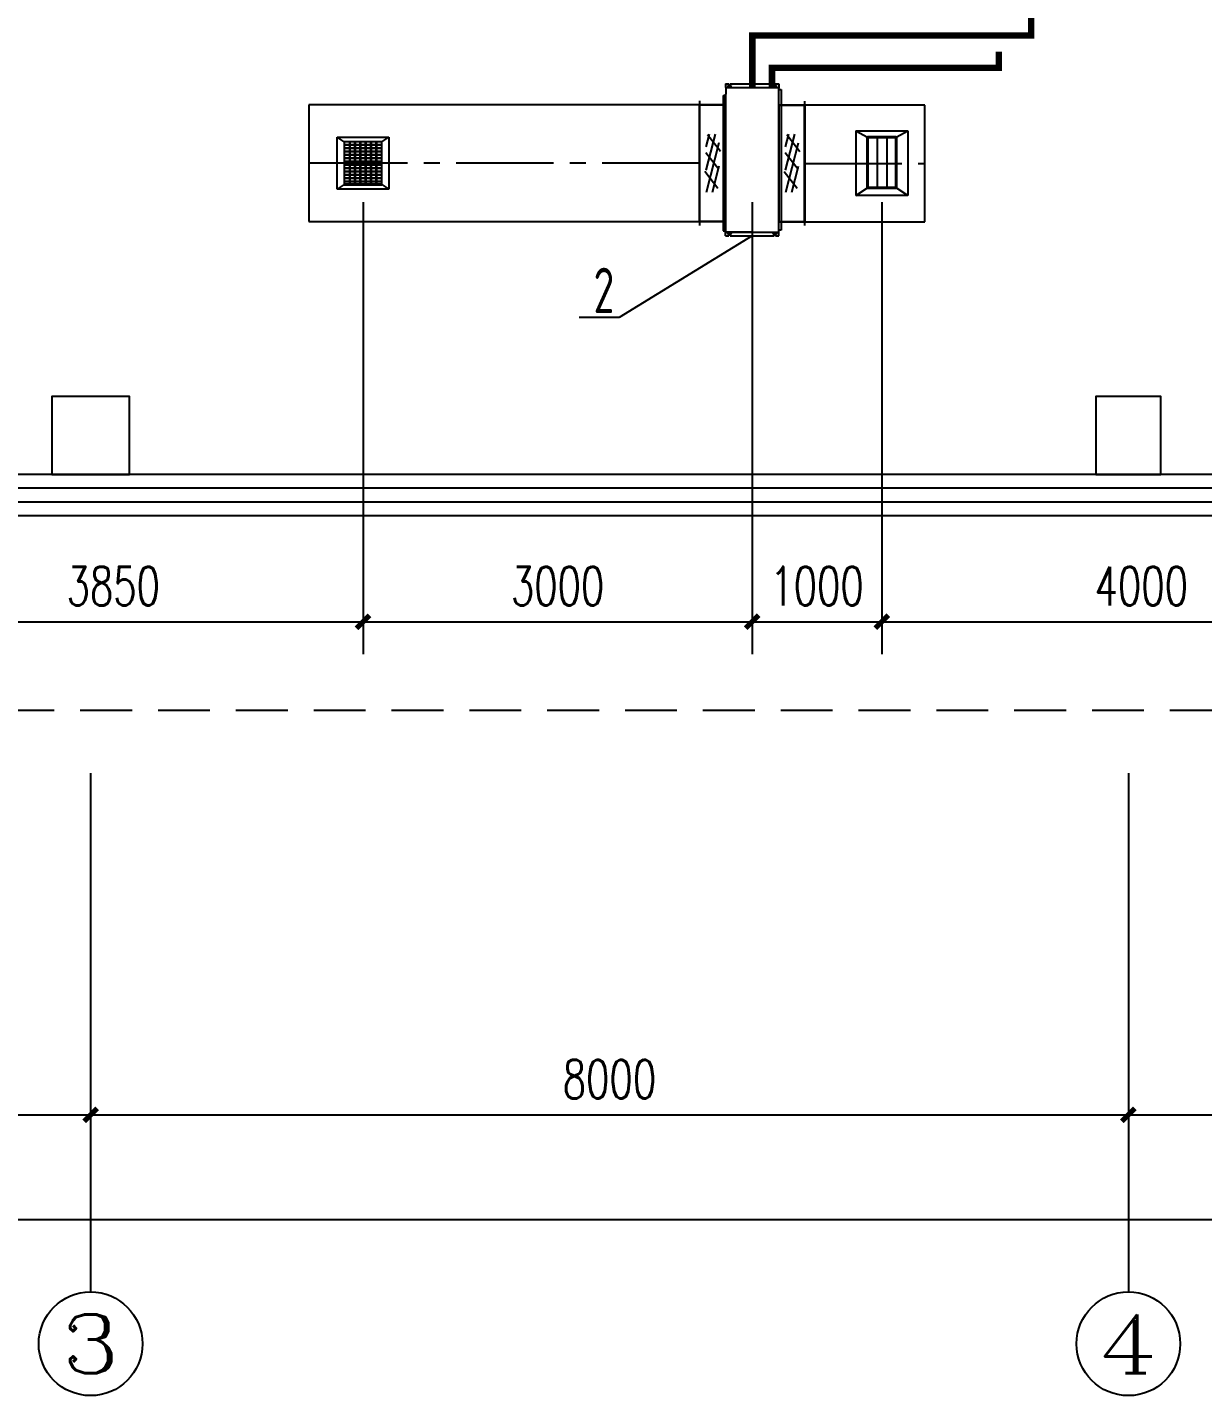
# Model space of a CAD drawing. Extents: x 1738143 to 1822243, y -608375 to -303375.
# Drawn here: x 1768249 to 1777309, y -535337 to -524786 of the extents above; entities that cross this region are included whole.
import ezdxf
from ezdxf.enums import TextEntityAlignment as Align

# ---------------------------------------------------------------- set-up
doc = ezdxf.new("R2010")
doc.units = 0
doc.header["$LTSCALE"] = 1000
doc.header["$MEASUREMENT"] = 0
doc.linetypes.add('_DASH', pattern=[0.6, 0.4, -0.2])
doc.linetypes.add('CENTER2', pattern=[1.125, 0.75, -0.125, 0.125, -0.125])
for name, color, linetype in [('AXIS', 3, 'Continuous'), ('AXIS_TEXT', 7, 'Continuous'), ('COLUMN', 9, 'Continuous'), ('CURTWALL', 4, 'Continuous'), ('DUCT-排风风口', 7, 'Continuous'), ('DUCT-送风中心线', 5, 'CENTER2'), ('DUCT-送风法兰', 2, 'Continuous'), ('DUCT-送风管', 4, 'Continuous'), ('DUCT-送风管端线', 2, 'Continuous'), ('DUCT-送风阀门', 7, 'Continuous'), ('PIPE-空冷凝水', 150, 'CENTER2'), ('PUB_DIM', 3, 'Continuous'), ('TH_DIM', 3, 'Continuous'), ('TH_TEXT', 7, 'Continuous'), ('VRV-EQUIP', 7, 'Continuous'), ('VRV-PIPE', 1, 'Continuous')]:
    doc.layers.add(name, color=color, linetype=linetype)
doc.styles.add('_TCH_AXIS', font='COMPLEX', dxfattribs={"bigfont": 'GBCBIG'})
doc.styles.add('_TCH_DIM_T3', font='SIMPLEX', dxfattribs={"width": 0.705882, "bigfont": 'GBCBIG'})
doc.styles.add('COMPLEX', font='COMPLEX')
doc.styles.add('TSSD_Rein', font='Tssdeng.shx', dxfattribs={"width": 0.7, "bigfont": 'hztxt.shx'})
doc.dimstyles.new('_TCH_ARCH&&100', dxfattribs={"dimtxt": 297.5, "dimasz": 100, "dimexe": 250, "dimexo": 300, "dimgap": 126.25, "dimtad": 1, "dimdec": 0, "dimzin": 0, "dimdsep": 46, "dimtxsty": '_TCH_DIM_T3', "dimblk": 'ARCHTICK', "dimcen": 0.09, "dimclrt": 7, "dimazin": 2, "dimtfac": 1, "dimtdec": 0, "dimtix": 1, "dimtmove": 2, "dimatfit": 3, "dimfxl": 30, "dimtolj": 1, "dimtzin": 0, "dimarcsym": 0})

# ---------------------------------------------------------------- blocks, each defined once
blk = doc.blocks.new('_ArchTick')
at = {"color": 0, "linetype": 'ByBlock', "const_width": 0.4}
blk.add_lwpolyline([(-0.5, -0.5), (0.5, 0.5)], dxfattribs=at)
blk = doc.blocks.new('*D45')
at = {"layer": 'Defpoints', "color": 0, "transparency": 16777216}
for p in [(-26501, -11715), (-18501, -11715), (-18501, -12732)]:
    blk.add_point(p, dxfattribs=at)
at = {"layer": 'PUB_DIM', "color": 0, "lineweight": -2, "transparency": 16777216}
for p, q in [((-26501, -12015), (-26501, -12982)), ((-18501, -12015), (-18501, -12982)), ((-26501, -12732), (-18501, -12732))]:
    blk.add_line(p, q, dxfattribs=at)
at = {"layer": 'PUB_DIM', "color": 0, "lineweight": -2, "transparency": 16777216, "xscale": 100, "yscale": 100, "zscale": 100, "rotation": 180}
blk.add_blockref('_ArchTick', (-26501, -12732), dxfattribs=at)
at = {"layer": 'PUB_DIM', "color": 0, "lineweight": -2, "transparency": 16777216, "xscale": 100, "yscale": 100, "zscale": 100}
blk.add_blockref('_ArchTick', (-18501, -12732), dxfattribs=at)
at = {"layer": 'PUB_DIM', "color": 7, "transparency": 16777216, "insert": (-22501, -12457), "char_height": 297.5, "attachment_point": 5, "style": '_TCH_DIM_T3'}
blk.add_mtext('\\A1;8000', dxfattribs=at)
blk = doc.blocks.new('*D46')
at = {"layer": 'Defpoints', "color": 0, "transparency": 16777216}
for p in [(-18501, -11715), (-10501, -11715), (-10501, -12732)]:
    blk.add_point(p, dxfattribs=at)
at = {"layer": 'PUB_DIM', "color": 0, "lineweight": -2, "transparency": 16777216}
for p, q in [((-18501, -12015), (-18501, -12982)), ((-10501, -12015), (-10501, -12982)), ((-18501, -12732), (-10501, -12732))]:
    blk.add_line(p, q, dxfattribs=at)
at = {"layer": 'PUB_DIM', "color": 0, "lineweight": -2, "transparency": 16777216, "xscale": 100, "yscale": 100, "zscale": 100, "rotation": 180}
blk.add_blockref('_ArchTick', (-18501, -12732), dxfattribs=at)
at = {"layer": 'PUB_DIM', "color": 0, "lineweight": -2, "transparency": 16777216, "xscale": 100, "yscale": 100, "zscale": 100}
blk.add_blockref('_ArchTick', (-10501, -12732), dxfattribs=at)
at = {"layer": 'PUB_DIM', "color": 7, "transparency": 16777216, "insert": (-14501, -12457), "char_height": 297.5, "attachment_point": 5, "style": '_TCH_DIM_T3'}
blk.add_mtext('\\A1;8000', dxfattribs=at)
blk = doc.blocks.new('*D47')
at = {"layer": 'Defpoints', "color": 0, "transparency": 16777216}
for p in [(-10501, -11715), (-2501, -11715), (-2501, -12732)]:
    blk.add_point(p, dxfattribs=at)
at = {"layer": 'PUB_DIM', "color": 0, "lineweight": -2, "transparency": 16777216}
for p, q in [((-10501, -12015), (-10501, -12982)), ((-2501, -12015), (-2501, -12982)), ((-10501, -12732), (-2501, -12732))]:
    blk.add_line(p, q, dxfattribs=at)
at = {"layer": 'PUB_DIM', "color": 0, "lineweight": -2, "transparency": 16777216, "xscale": 100, "yscale": 100, "zscale": 100, "rotation": 180}
blk.add_blockref('_ArchTick', (-10501, -12732), dxfattribs=at)
at = {"layer": 'PUB_DIM', "color": 0, "lineweight": -2, "transparency": 16777216, "xscale": 100, "yscale": 100, "zscale": 100}
blk.add_blockref('_ArchTick', (-2501, -12732), dxfattribs=at)
at = {"layer": 'PUB_DIM', "color": 7, "transparency": 16777216, "insert": (-6501, -12457), "char_height": 297.5, "attachment_point": 5, "style": '_TCH_DIM_T3'}
blk.add_mtext('\\A1;8000', dxfattribs=at)
blk = doc.blocks.new('*D52')
at = {"layer": 'Defpoints', "color": 0, "transparency": 16777216}
for p in [(-34921, -12497), (21919, -12497), (21919, -13539)]:
    blk.add_point(p, dxfattribs=at)
at = {"layer": 'PUB_DIM', "color": 0, "lineweight": -2, "transparency": 16777216}
for p, q in [((-34921, -12797), (-34921, -13789)), ((21919, -12797), (21919, -13789)), ((-34921, -13539), (21919, -13539))]:
    blk.add_line(p, q, dxfattribs=at)
at = {"layer": 'PUB_DIM', "color": 0, "lineweight": -2, "transparency": 16777216, "xscale": 100, "yscale": 100, "zscale": 100, "rotation": 180}
blk.add_blockref('_ArchTick', (-34921, -13539), dxfattribs=at)
at = {"layer": 'PUB_DIM', "color": 0, "lineweight": -2, "transparency": 16777216, "xscale": 100, "yscale": 100, "zscale": 100}
blk.add_blockref('_ArchTick', (21919, -13539), dxfattribs=at)
at = {"layer": 'PUB_DIM', "color": 7, "transparency": 16777216, "insert": (-6501, -13264), "char_height": 297.5, "attachment_point": 5, "style": '_TCH_DIM_T3'}
blk.add_mtext('\\A1;56840', dxfattribs=at)
blk = doc.blocks.new('*D192')
at = {"layer": 'Defpoints', "color": 0, "transparency": 16777216}
for p in [(-26501, -11715), (-18501, -11715), (-18501, -12732)]:
    blk.add_point(p, dxfattribs=at)
at = {"layer": 'PUB_DIM', "color": 0, "lineweight": -2, "transparency": 16777216}
for p, q in [((-26501, -12015), (-26501, -12982)), ((-18501, -12015), (-18501, -12982)), ((-26501, -12732), (-18501, -12732))]:
    blk.add_line(p, q, dxfattribs=at)
at = {"layer": 'PUB_DIM', "color": 0, "lineweight": -2, "transparency": 16777216, "xscale": 100, "yscale": 100, "zscale": 100, "rotation": 180}
blk.add_blockref('_ArchTick', (-26501, -12732), dxfattribs=at)
at = {"layer": 'PUB_DIM', "color": 0, "lineweight": -2, "transparency": 16777216, "xscale": 100, "yscale": 100, "zscale": 100}
blk.add_blockref('_ArchTick', (-18501, -12732), dxfattribs=at)
at = {"layer": 'PUB_DIM', "color": 7, "transparency": 16777216, "insert": (-22501, -12457), "char_height": 297.5, "attachment_point": 5, "style": '_TCH_DIM_T3'}
blk.add_mtext('\\A1;8000', dxfattribs=at)
blk = doc.blocks.new('*D193')
at = {"layer": 'Defpoints', "color": 0, "transparency": 16777216}
for p in [(-18501, -11715), (-10501, -11715), (-10501, -12732)]:
    blk.add_point(p, dxfattribs=at)
at = {"layer": 'PUB_DIM', "color": 0, "lineweight": -2, "transparency": 16777216}
for p, q in [((-18501, -12015), (-18501, -12982)), ((-10501, -12015), (-10501, -12982)), ((-18501, -12732), (-10501, -12732))]:
    blk.add_line(p, q, dxfattribs=at)
at = {"layer": 'PUB_DIM', "color": 0, "lineweight": -2, "transparency": 16777216, "xscale": 100, "yscale": 100, "zscale": 100, "rotation": 180}
blk.add_blockref('_ArchTick', (-18501, -12732), dxfattribs=at)
at = {"layer": 'PUB_DIM', "color": 0, "lineweight": -2, "transparency": 16777216, "xscale": 100, "yscale": 100, "zscale": 100}
blk.add_blockref('_ArchTick', (-10501, -12732), dxfattribs=at)
at = {"layer": 'PUB_DIM', "color": 7, "transparency": 16777216, "insert": (-14501, -12457), "char_height": 297.5, "attachment_point": 5, "style": '_TCH_DIM_T3'}
blk.add_mtext('\\A1;8000', dxfattribs=at)
blk = doc.blocks.new('*D194')
at = {"layer": 'Defpoints', "color": 0, "transparency": 16777216}
for p in [(-10501, -11715), (-2501, -11715), (-2501, -12732)]:
    blk.add_point(p, dxfattribs=at)
at = {"layer": 'PUB_DIM', "color": 0, "lineweight": -2, "transparency": 16777216}
for p, q in [((-10501, -12015), (-10501, -12982)), ((-2501, -12015), (-2501, -12982)), ((-10501, -12732), (-2501, -12732))]:
    blk.add_line(p, q, dxfattribs=at)
at = {"layer": 'PUB_DIM', "color": 0, "lineweight": -2, "transparency": 16777216, "xscale": 100, "yscale": 100, "zscale": 100, "rotation": 180}
blk.add_blockref('_ArchTick', (-10501, -12732), dxfattribs=at)
at = {"layer": 'PUB_DIM', "color": 0, "lineweight": -2, "transparency": 16777216, "xscale": 100, "yscale": 100, "zscale": 100}
blk.add_blockref('_ArchTick', (-2501, -12732), dxfattribs=at)
at = {"layer": 'PUB_DIM', "color": 7, "transparency": 16777216, "insert": (-6501, -12457), "char_height": 297.5, "attachment_point": 5, "style": '_TCH_DIM_T3'}
blk.add_mtext('\\A1;8000', dxfattribs=at)
blk = doc.blocks.new('*D199')
at = {"layer": 'Defpoints', "color": 0, "transparency": 16777216}
for p in [(-34921, -12497), (21919, -12497), (21919, -13539)]:
    blk.add_point(p, dxfattribs=at)
at = {"layer": 'PUB_DIM', "color": 0, "lineweight": -2, "transparency": 16777216}
for p, q in [((-34921, -12797), (-34921, -13789)), ((21919, -12797), (21919, -13789)), ((-34921, -13539), (21919, -13539))]:
    blk.add_line(p, q, dxfattribs=at)
at = {"layer": 'PUB_DIM', "color": 0, "lineweight": -2, "transparency": 16777216, "xscale": 100, "yscale": 100, "zscale": 100, "rotation": 180}
blk.add_blockref('_ArchTick', (-34921, -13539), dxfattribs=at)
at = {"layer": 'PUB_DIM', "color": 0, "lineweight": -2, "transparency": 16777216, "xscale": 100, "yscale": 100, "zscale": 100}
blk.add_blockref('_ArchTick', (21919, -13539), dxfattribs=at)
at = {"layer": 'PUB_DIM', "color": 7, "transparency": 16777216, "insert": (-6501, -13264), "char_height": 297.5, "attachment_point": 5, "style": '_TCH_DIM_T3'}
blk.add_mtext('\\A1;56840', dxfattribs=at)
blk = doc.blocks.new('*D339')
at = {"layer": 'Defpoints', "color": 0, "transparency": 16777216}
for p in [(-26501, -11715), (-18501, -11715), (-18501, -12732)]:
    blk.add_point(p, dxfattribs=at)
at = {"layer": 'PUB_DIM', "color": 0, "lineweight": -2, "transparency": 16777216}
for p, q in [((-26501, -12015), (-26501, -12982)), ((-18501, -12015), (-18501, -12982)), ((-26501, -12732), (-18501, -12732))]:
    blk.add_line(p, q, dxfattribs=at)
at = {"layer": 'PUB_DIM', "color": 0, "lineweight": -2, "transparency": 16777216, "xscale": 100, "yscale": 100, "zscale": 100, "rotation": 180}
blk.add_blockref('_ArchTick', (-26501, -12732), dxfattribs=at)
at = {"layer": 'PUB_DIM', "color": 0, "lineweight": -2, "transparency": 16777216, "xscale": 100, "yscale": 100, "zscale": 100}
blk.add_blockref('_ArchTick', (-18501, -12732), dxfattribs=at)
at = {"layer": 'PUB_DIM', "color": 7, "transparency": 16777216, "insert": (-22501, -12457), "char_height": 297.5, "attachment_point": 5, "style": '_TCH_DIM_T3'}
blk.add_mtext('\\A1;8000', dxfattribs=at)
blk = doc.blocks.new('*D340')
at = {"layer": 'Defpoints', "color": 0, "transparency": 16777216}
for p in [(-18501, -11715), (-10501, -11715), (-10501, -12732)]:
    blk.add_point(p, dxfattribs=at)
at = {"layer": 'PUB_DIM', "color": 0, "lineweight": -2, "transparency": 16777216}
for p, q in [((-18501, -12015), (-18501, -12982)), ((-10501, -12015), (-10501, -12982)), ((-18501, -12732), (-10501, -12732))]:
    blk.add_line(p, q, dxfattribs=at)
at = {"layer": 'PUB_DIM', "color": 0, "lineweight": -2, "transparency": 16777216, "xscale": 100, "yscale": 100, "zscale": 100, "rotation": 180}
blk.add_blockref('_ArchTick', (-18501, -12732), dxfattribs=at)
at = {"layer": 'PUB_DIM', "color": 0, "lineweight": -2, "transparency": 16777216, "xscale": 100, "yscale": 100, "zscale": 100}
blk.add_blockref('_ArchTick', (-10501, -12732), dxfattribs=at)
at = {"layer": 'PUB_DIM', "color": 7, "transparency": 16777216, "insert": (-14501, -12457), "char_height": 297.5, "attachment_point": 5, "style": '_TCH_DIM_T3'}
blk.add_mtext('\\A1;8000', dxfattribs=at)
blk = doc.blocks.new('*D341')
at = {"layer": 'Defpoints', "color": 0, "transparency": 16777216}
for p in [(-10501, -11715), (-2501, -11715), (-2501, -12732)]:
    blk.add_point(p, dxfattribs=at)
at = {"layer": 'PUB_DIM', "color": 0, "lineweight": -2, "transparency": 16777216}
for p, q in [((-10501, -12015), (-10501, -12982)), ((-2501, -12015), (-2501, -12982)), ((-10501, -12732), (-2501, -12732))]:
    blk.add_line(p, q, dxfattribs=at)
at = {"layer": 'PUB_DIM', "color": 0, "lineweight": -2, "transparency": 16777216, "xscale": 100, "yscale": 100, "zscale": 100, "rotation": 180}
blk.add_blockref('_ArchTick', (-10501, -12732), dxfattribs=at)
at = {"layer": 'PUB_DIM', "color": 0, "lineweight": -2, "transparency": 16777216, "xscale": 100, "yscale": 100, "zscale": 100}
blk.add_blockref('_ArchTick', (-2501, -12732), dxfattribs=at)
at = {"layer": 'PUB_DIM', "color": 7, "transparency": 16777216, "insert": (-6501, -12457), "char_height": 297.5, "attachment_point": 5, "style": '_TCH_DIM_T3'}
blk.add_mtext('\\A1;8000', dxfattribs=at)
blk = doc.blocks.new('*D346')
at = {"layer": 'Defpoints', "color": 0, "transparency": 16777216}
for p in [(-34921, -12497), (21919, -12497), (21919, -13539)]:
    blk.add_point(p, dxfattribs=at)
at = {"layer": 'PUB_DIM', "color": 0, "lineweight": -2, "transparency": 16777216}
for p, q in [((-34921, -12797), (-34921, -13789)), ((21919, -12797), (21919, -13789)), ((-34921, -13539), (21919, -13539))]:
    blk.add_line(p, q, dxfattribs=at)
at = {"layer": 'PUB_DIM', "color": 0, "lineweight": -2, "transparency": 16777216, "xscale": 100, "yscale": 100, "zscale": 100, "rotation": 180}
blk.add_blockref('_ArchTick', (-34921, -13539), dxfattribs=at)
at = {"layer": 'PUB_DIM', "color": 0, "lineweight": -2, "transparency": 16777216, "xscale": 100, "yscale": 100, "zscale": 100}
blk.add_blockref('_ArchTick', (21919, -13539), dxfattribs=at)
at = {"layer": 'PUB_DIM', "color": 7, "transparency": 16777216, "insert": (-6501, -13264), "char_height": 297.5, "attachment_point": 5, "style": '_TCH_DIM_T3'}
blk.add_mtext('\\A1;56840', dxfattribs=at)
blk = doc.blocks.new('_FZHK')
blk.add_lwpolyline([(-0.5, -0.5), (0.5, -0.5), (0.5, 0.5), (-0.5, 0.5)], close=True)
blk = doc.blocks.new('*D573')
at = {"layer": 'Defpoints', "color": 0, "transparency": 16777216}
for p in [(-26501, -11715), (-18501, -11715), (-18501, -12732)]:
    blk.add_point(p, dxfattribs=at)
at = {"layer": 'PUB_DIM', "color": 0, "lineweight": -2, "transparency": 16777216}
for p, q in [((-26501, -12015), (-26501, -12982)), ((-18501, -12015), (-18501, -12982)), ((-26501, -12732), (-18501, -12732))]:
    blk.add_line(p, q, dxfattribs=at)
at = {"layer": 'PUB_DIM', "color": 0, "lineweight": -2, "transparency": 16777216, "xscale": 100, "yscale": 100, "zscale": 100, "rotation": 180}
blk.add_blockref('_ArchTick', (-26501, -12732), dxfattribs=at)
at = {"layer": 'PUB_DIM', "color": 0, "lineweight": -2, "transparency": 16777216, "xscale": 100, "yscale": 100, "zscale": 100}
blk.add_blockref('_ArchTick', (-18501, -12732), dxfattribs=at)
at = {"layer": 'PUB_DIM', "color": 7, "transparency": 16777216, "insert": (-22501, -12457), "char_height": 297.5, "attachment_point": 5, "style": '_TCH_DIM_T3'}
blk.add_mtext('\\A1;8000', dxfattribs=at)
blk = doc.blocks.new('*D574')
at = {"layer": 'Defpoints', "color": 0, "transparency": 16777216}
for p in [(-18501, -11715), (-10501, -11715), (-10501, -12732)]:
    blk.add_point(p, dxfattribs=at)
at = {"layer": 'PUB_DIM', "color": 0, "lineweight": -2, "transparency": 16777216}
for p, q in [((-18501, -12015), (-18501, -12982)), ((-10501, -12015), (-10501, -12982)), ((-18501, -12732), (-10501, -12732))]:
    blk.add_line(p, q, dxfattribs=at)
at = {"layer": 'PUB_DIM', "color": 0, "lineweight": -2, "transparency": 16777216, "xscale": 100, "yscale": 100, "zscale": 100, "rotation": 180}
blk.add_blockref('_ArchTick', (-18501, -12732), dxfattribs=at)
at = {"layer": 'PUB_DIM', "color": 0, "lineweight": -2, "transparency": 16777216, "xscale": 100, "yscale": 100, "zscale": 100}
blk.add_blockref('_ArchTick', (-10501, -12732), dxfattribs=at)
at = {"layer": 'PUB_DIM', "color": 7, "transparency": 16777216, "insert": (-14501, -12457), "char_height": 297.5, "attachment_point": 5, "style": '_TCH_DIM_T3'}
blk.add_mtext('\\A1;8000', dxfattribs=at)
blk = doc.blocks.new('*D575')
at = {"layer": 'Defpoints', "color": 0, "transparency": 16777216}
for p in [(-10501, -11715), (-2501, -11715), (-2501, -12732)]:
    blk.add_point(p, dxfattribs=at)
at = {"layer": 'PUB_DIM', "color": 0, "lineweight": -2, "transparency": 16777216}
for p, q in [((-10501, -12015), (-10501, -12982)), ((-2501, -12015), (-2501, -12982)), ((-10501, -12732), (-2501, -12732))]:
    blk.add_line(p, q, dxfattribs=at)
at = {"layer": 'PUB_DIM', "color": 0, "lineweight": -2, "transparency": 16777216, "xscale": 100, "yscale": 100, "zscale": 100, "rotation": 180}
blk.add_blockref('_ArchTick', (-10501, -12732), dxfattribs=at)
at = {"layer": 'PUB_DIM', "color": 0, "lineweight": -2, "transparency": 16777216, "xscale": 100, "yscale": 100, "zscale": 100}
blk.add_blockref('_ArchTick', (-2501, -12732), dxfattribs=at)
at = {"layer": 'PUB_DIM', "color": 7, "transparency": 16777216, "insert": (-6501, -12457), "char_height": 297.5, "attachment_point": 5, "style": '_TCH_DIM_T3'}
blk.add_mtext('\\A1;8000', dxfattribs=at)
blk = doc.blocks.new('*D580')
at = {"layer": 'Defpoints', "color": 0, "transparency": 16777216}
for p in [(-34921, -12497), (21919, -12497), (21919, -13539)]:
    blk.add_point(p, dxfattribs=at)
at = {"layer": 'PUB_DIM', "color": 0, "lineweight": -2, "transparency": 16777216}
for p, q in [((-34921, -12797), (-34921, -13789)), ((21919, -12797), (21919, -13789)), ((-34921, -13539), (21919, -13539))]:
    blk.add_line(p, q, dxfattribs=at)
at = {"layer": 'PUB_DIM', "color": 0, "lineweight": -2, "transparency": 16777216, "xscale": 100, "yscale": 100, "zscale": 100, "rotation": 180}
blk.add_blockref('_ArchTick', (-34921, -13539), dxfattribs=at)
at = {"layer": 'PUB_DIM', "color": 0, "lineweight": -2, "transparency": 16777216, "xscale": 100, "yscale": 100, "zscale": 100}
blk.add_blockref('_ArchTick', (21919, -13539), dxfattribs=at)
at = {"layer": 'PUB_DIM', "color": 7, "transparency": 16777216, "insert": (-6501, -13264), "char_height": 297.5, "attachment_point": 5, "style": '_TCH_DIM_T3'}
blk.add_mtext('\\A1;56840', dxfattribs=at)
blk = doc.blocks.new('_AXISO')
blk.add_circle((0, 0), 0.5)
at = {"layer": 'AXIS_TEXT', "style": 'COMPLEX', "width": 1.041667}
blk.add_attdef('A', text='', height=0.56, dxfattribs=at).set_placement((-0.25, -0.28), (0.25, -0.28), align=Align.FIT)
blk = doc.blocks.new('*D741')
at = {"layer": 'Defpoints', "color": 0, "transparency": 16777216}
for p in [(1766986, -525833), (1770836, -525833), (1770836, -529369)]:
    blk.add_point(p, dxfattribs=at)
at = {"layer": 'TH_DIM', "color": 0, "lineweight": -2, "transparency": 16777216}
for p, q in [((1766986, -526133), (1766986, -529619)), ((1770836, -526133), (1770836, -529619)), ((1766986, -529369), (1770836, -529369))]:
    blk.add_line(p, q, dxfattribs=at)
at = {"layer": 'TH_DIM', "color": 0, "lineweight": -2, "transparency": 16777216, "xscale": 100, "yscale": 100, "zscale": 100, "rotation": 180}
blk.add_blockref('_ArchTick', (1766986, -529369), dxfattribs=at)
at = {"layer": 'TH_DIM', "color": 0, "lineweight": -2, "transparency": 16777216, "xscale": 100, "yscale": 100, "zscale": 100}
blk.add_blockref('_ArchTick', (1770836, -529369), dxfattribs=at)
at = {"layer": 'TH_DIM', "color": 7, "transparency": 16777216, "insert": (1768911, -529094), "char_height": 297.5, "attachment_point": 5, "style": '_TCH_DIM_T3'}
blk.add_mtext('\\A1;3850', dxfattribs=at)
blk = doc.blocks.new('*D742')
at = {"layer": 'Defpoints', "color": 0, "transparency": 16777216}
for p in [(1770836, -525833), (1773836, -525833), (1773836, -529369)]:
    blk.add_point(p, dxfattribs=at)
at = {"layer": 'TH_DIM', "color": 0, "lineweight": -2, "transparency": 16777216}
for p, q in [((1770836, -526133), (1770836, -529619)), ((1773836, -526133), (1773836, -529619)), ((1770836, -529369), (1773836, -529369))]:
    blk.add_line(p, q, dxfattribs=at)
at = {"layer": 'TH_DIM', "color": 0, "lineweight": -2, "transparency": 16777216, "xscale": 100, "yscale": 100, "zscale": 100, "rotation": 180}
blk.add_blockref('_ArchTick', (1770836, -529369), dxfattribs=at)
at = {"layer": 'TH_DIM', "color": 0, "lineweight": -2, "transparency": 16777216, "xscale": 100, "yscale": 100, "zscale": 100}
blk.add_blockref('_ArchTick', (1773836, -529369), dxfattribs=at)
at = {"layer": 'TH_DIM', "color": 7, "transparency": 16777216, "insert": (1772336, -529094), "char_height": 297.5, "attachment_point": 5, "style": '_TCH_DIM_T3'}
blk.add_mtext('\\A1;3000', dxfattribs=at)
blk = doc.blocks.new('*D743')
at = {"layer": 'Defpoints', "color": 0, "transparency": 16777216}
for p in [(1773836, -525833), (1774836, -525833), (1774836, -529369)]:
    blk.add_point(p, dxfattribs=at)
at = {"layer": 'TH_DIM', "color": 0, "lineweight": -2, "transparency": 16777216}
for p, q in [((1773836, -526133), (1773836, -529619)), ((1774836, -526133), (1774836, -529619)), ((1773836, -529369), (1774836, -529369))]:
    blk.add_line(p, q, dxfattribs=at)
at = {"layer": 'TH_DIM', "color": 0, "lineweight": -2, "transparency": 16777216, "xscale": 100, "yscale": 100, "zscale": 100, "rotation": 180}
blk.add_blockref('_ArchTick', (1773836, -529369), dxfattribs=at)
at = {"layer": 'TH_DIM', "color": 0, "lineweight": -2, "transparency": 16777216, "xscale": 100, "yscale": 100, "zscale": 100}
blk.add_blockref('_ArchTick', (1774836, -529369), dxfattribs=at)
at = {"layer": 'TH_DIM', "color": 7, "transparency": 16777216, "insert": (1774336, -529094), "char_height": 297.5, "attachment_point": 5, "style": '_TCH_DIM_T3'}
blk.add_mtext('\\A1;1000', dxfattribs=at)
blk = doc.blocks.new('*D744')
at = {"layer": 'Defpoints', "color": 0, "transparency": 16777216}
for p in [(1774836, -525833), (1778836, -525833), (1778836, -529369)]:
    blk.add_point(p, dxfattribs=at)
at = {"layer": 'TH_DIM', "color": 0, "lineweight": -2, "transparency": 16777216}
for p, q in [((1774836, -526133), (1774836, -529619)), ((1778836, -526133), (1778836, -529619)), ((1774836, -529369), (1778836, -529369))]:
    blk.add_line(p, q, dxfattribs=at)
at = {"layer": 'TH_DIM', "color": 0, "lineweight": -2, "transparency": 16777216, "xscale": 100, "yscale": 100, "zscale": 100, "rotation": 180}
blk.add_blockref('_ArchTick', (1774836, -529369), dxfattribs=at)
at = {"layer": 'TH_DIM', "color": 0, "lineweight": -2, "transparency": 16777216, "xscale": 100, "yscale": 100, "zscale": 100}
blk.add_blockref('_ArchTick', (1778836, -529369), dxfattribs=at)
at = {"layer": 'TH_DIM', "color": 7, "transparency": 16777216, "insert": (1776836, -529094), "char_height": 297.5, "attachment_point": 5, "style": '_TCH_DIM_T3'}
blk.add_mtext('\\A1;4000', dxfattribs=at)
blk = doc.blocks.new('$风口$00000108')
for p, q in [((-250, 135), (-190, 75)), ((-250, -135), (-250, 135)), ((250, 135), (200, 75)), ((250, 135), (250, -135)), ((200, 25), (-190, 25)), ((200, -25), (-190, -25)), ((-250, -135), (-190, -75)), ((250, -135), (-250, -135)), ((200, -75), (250, -135))]:
    blk.add_line(p, q)
at = {"linetype": 'Continuous'}
blk.add_line((250, 135), (-250, 135), dxfattribs=at)
at = {"lineweight": 40}
for p, q in [((-190, 75), (200, 75)), ((-190, -75), (-190, 75)), ((200, 75), (200, -75)), ((-190, -75), (200, -75))]:
    blk.add_line(p, q, dxfattribs=at)
blk = doc.blocks.new('$风口$00000138')
for p, q in [((-195, 130), (195, 130)), ((-195, -130), (-195, 130)), ((-160, 95), (-195, 130)), ((160, 95), (-160, 95)), ((160, 95), (195, 130)), ((160, -95), (160, 95)), ((195, 130), (195, -130)), ((-160, -95), (-195, -130)), ((195, -130), (-195, -130)), ((-160, -95), (160, -95)), ((160, -95), (195, -130))]:
    blk.add_line(p, q)
at = {"lineweight": 40}
blk.add_line((-160, 95), (-160, -95), dxfattribs=at)
at = {"lineweight": -3}
for p, q in [((-140, -95), (-140, 95)), ((-135, 95), (-135, -95)), ((-115, -95), (-115, 95)), ((-110, 95), (-110, -95)), ((-90, -95), (-90, 95)), ((-85, 95), (-85, -95)), ((-65, -95), (-65, 95)), ((-60, 95), (-60, -95)), ((-40, -95), (-40, 95)), ((-35, 95), (-35, -95)), ((-15, -95), (-15, 95)), ((-10, 95), (-10, -95)), ((10, -95), (10, 95)), ((15, 95), (15, -95)), ((35, -95), (35, 95)), ((40, 95), (40, -95)), ((60, -95), (60, 95)), ((65, 95), (65, -95)), ((85, -95), (85, 95)), ((90, 95), (90, -95)), ((110, -95), (110, 95)), ((115, 95), (115, -95)), ((135, -95), (135, 95)), ((140, 95), (140, -95)), ((-140, 68.5), (-160, 68.5)), ((-160, 64), (-140, 64)), ((-140, 42), (-160, 42)), ((-160, 37.5), (-140, 37.5)), ((-140, 15.5), (-160, 15.5)), ((-160, 11), (-140, 11)), ((-115, 68.5), (-135, 68.5)), ((-135, 64), (-115, 64)), ((-115, 42), (-135, 42)), ((-135, 37.5), (-115, 37.5)), ((-115, 15.5), (-135, 15.5)), ((-135, 11), (-115, 11)), ((-90, 68.5), (-110, 68.5)), ((-110, 64), (-90, 64)), ((-90, 42), (-110, 42)), ((-110, 37.5), (-90, 37.5)), ((-90, 15.5), (-110, 15.5)), ((-110, 11), (-90, 11)), ((-65, 68.5), (-85, 68.5)), ((-85, 64), (-65, 64)), ((-65, 42), (-85, 42)), ((-85, 37.5), (-65, 37.5)), ((-65, 15.5), (-85, 15.5)), ((-85, 11), (-65, 11)), ((-40, 68.5), (-60, 68.5)), ((-60, 64), (-40, 64)), ((-40, 42), (-60, 42)), ((-60, 37.5), (-40, 37.5)), ((-40, 15.5), (-60, 15.5)), ((-60, 11), (-40, 11)), ((-15, 68.5), (-35, 68.5)), ((-35, 64), (-15, 64)), ((-15, 42), (-35, 42)), ((-35, 37.5), (-15, 37.5)), ((-15, 15.5), (-35, 15.5)), ((-35, 11), (-15, 11)), ((10, 68.5), (-10, 68.5)), ((-10, 64), (10, 64)), ((10, 42), (-10, 42)), ((-10, 37.5), (10, 37.5)), ((10, 15.5), (-10, 15.5)), ((-10, 11), (10, 11)), ((35, 68.5), (15, 68.5)), ((15, 64), (35, 64)), ((35, 42), (15, 42)), ((15, 37.5), (35, 37.5)), ((35, 15.5), (15, 15.5)), ((15, 11), (35, 11)), ((60, 68.5), (40, 68.5)), ((40, 64), (60, 64)), ((60, 42), (40, 42)), ((40, 37.5), (60, 37.5)), ((60, 15.5), (40, 15.5)), ((40, 11), (60, 11)), ((85, 68.5), (65, 68.5)), ((65, 64), (85, 64)), ((85, 42), (65, 42)), ((65, 37.5), (85, 37.5)), ((85, 15.5), (65, 15.5)), ((65, 11), (85, 11)), ((110, 68.5), (90, 68.5)), ((90, 64), (110, 64)), ((110, 42), (90, 42)), ((90, 37.5), (110, 37.5)), ((110, 15.5), (90, 15.5)), ((90, 11), (110, 11)), ((135, 68.5), (115, 68.5)), ((115, 64), (135, 64)), ((135, 42), (115, 42)), ((115, 37.5), (135, 37.5)), ((135, 15.5), (115, 15.5)), ((115, 11), (135, 11)), ((160, 68.5), (140, 68.5)), ((140, 64), (160, 64)), ((160, 42), (140, 42)), ((140, 37.5), (160, 37.5)), ((160, 15.5), (140, 15.5)), ((140, 11), (160, 11)), ((-140, -11), (-160, -11)), ((-160, -15.5), (-140, -15.5)), ((-140, -37.5), (-160, -37.5)), ((-160, -42), (-140, -42)), ((-140, -64), (-160, -64)), ((-160, -68.5), (-140, -68.5)), ((-115, -11), (-135, -11)), ((-135, -15.5), (-115, -15.5)), ((-115, -37.5), (-135, -37.5)), ((-135, -42), (-115, -42)), ((-115, -64), (-135, -64)), ((-135, -68.5), (-115, -68.5)), ((-90, -11), (-110, -11)), ((-110, -15.5), (-90, -15.5)), ((-90, -37.5), (-110, -37.5)), ((-110, -42), (-90, -42)), ((-90, -64), (-110, -64)), ((-110, -68.5), (-90, -68.5)), ((-65, -11), (-85, -11)), ((-85, -15.5), (-65, -15.5)), ((-65, -37.5), (-85, -37.5)), ((-85, -42), (-65, -42)), ((-65, -64), (-85, -64)), ((-85, -68.5), (-65, -68.5)), ((-40, -11), (-60, -11)), ((-60, -15.5), (-40, -15.5)), ((-40, -37.5), (-60, -37.5)), ((-60, -42), (-40, -42)), ((-40, -64), (-60, -64)), ((-60, -68.5), (-40, -68.5)), ((-15, -11), (-35, -11)), ((-35, -15.5), (-15, -15.5)), ((-15, -37.5), (-35, -37.5)), ((-35, -42), (-15, -42)), ((-15, -64), (-35, -64)), ((-35, -68.5), (-15, -68.5)), ((10, -11), (-10, -11)), ((-10, -15.5), (10, -15.5)), ((10, -37.5), (-10, -37.5)), ((-10, -42), (10, -42)), ((10, -64), (-10, -64)), ((-10, -68.5), (10, -68.5)), ((35, -11), (15, -11)), ((15, -15.5), (35, -15.5)), ((35, -37.5), (15, -37.5)), ((15, -42), (35, -42)), ((35, -64), (15, -64)), ((15, -68.5), (35, -68.5)), ((60, -11), (40, -11)), ((40, -15.5), (60, -15.5)), ((60, -37.5), (40, -37.5)), ((40, -42), (60, -42)), ((60, -64), (40, -64)), ((40, -68.5), (60, -68.5)), ((85, -11), (65, -11)), ((65, -15.5), (85, -15.5)), ((85, -37.5), (65, -37.5)), ((65, -42), (85, -42)), ((85, -64), (65, -64)), ((65, -68.5), (85, -68.5)), ((110, -11), (90, -11)), ((90, -15.5), (110, -15.5)), ((110, -37.5), (90, -37.5)), ((90, -42), (110, -42)), ((110, -64), (90, -64)), ((90, -68.5), (110, -68.5)), ((135, -11), (115, -11)), ((115, -15.5), (135, -15.5)), ((135, -37.5), (115, -37.5)), ((115, -42), (135, -42)), ((135, -64), (115, -64)), ((115, -68.5), (135, -68.5)), ((160, -11), (140, -11)), ((140, -15.5), (160, -15.5)), ((160, -37.5), (140, -37.5)), ((140, -42), (160, -42)), ((160, -64), (140, -64)), ((140, -68.5), (160, -68.5))]:
    blk.add_line(p, q, dxfattribs=at)
blk = doc.blocks.new('$VRV_海信日立$00000013')
for p, q in [((382, 147.5), (-422, 147.5)), ((-422, 147.5), (-422, 135.5)), ((382, 147.5), (382, 135.5)), ((-450, 135), (-430, 135)), ((-450, 135), (-450, 118.25)), ((-443.5, 118.25), (-450, 118.25)), ((-443.5, 111.75), (-450, 111.75)), ((-450, 111.75), (-450, -111.75)), ((-443.5, 118.25), (-443.5, 121.5)), ((-443.5, 108.5), (-443.5, 111.75)), ((-436.5, 121.5), (-436.5, 108.5)), ((-430, 135), (-430, -135)), ((-429.6, 134.6), (-430, 134.6)), ((-430, -0.5), (-430, 134.6)), ((-429.6, 135), (-429.6, 134.6)), ((-429.6, 135), (389, 135)), ((-429, 135.5), (-429, 135)), ((389, 135.5), (-429, 135.5)), ((389, 135), (-429, 135)), ((375, 135.5), (375, 135)), ((389, 135.5), (389, 135)), ((389, 134.6), (389, 135)), ((430, 134.6), (389, 134.6)), ((430, 134.6), (429.6, 134.6)), ((430, 135), (430, -135)), ((450, 135), (430, 135)), ((430, 134.6), (430, -6.5)), ((436.5, 121.5), (436.5, 108.5)), ((443.5, 118.25), (443.5, 121.5)), ((443.5, 118.25), (450, 118.25)), ((443.5, 111.75), (450, 111.75)), ((443.5, 108.5), (443.5, 111.75)), ((450, 135), (450, 118.25)), ((450, 111.75), (450, -111.75)), ((430, -46.617211), (430, -74.743728)), ((-443.5, -111.75), (-450, -111.75)), ((-450, -118.25), (-450, -135)), ((-443.5, -118.25), (-450, -118.25)), ((-450, -135), (-430, -135)), ((-443.5, -108.5), (-443.5, -111.75)), ((-443.5, -118.25), (-443.5, -121.5)), ((-436.5, -121.5), (-436.5, -108.5)), ((-430, -134.6), (-429.6, -134.6)), ((-429.6, -134.6), (-429.6, -135)), ((-429.6, -135), (-425, -135)), ((-425, -135), (425.014933, -135)), ((-425, -135.5), (-425, -135)), ((-425, -135.5), (425.014933, -135.5)), ((-418, -147.5), (-418, -135)), ((418, -135.5), (418, -147.5)), ((425, -135), (425, -135.5)), ((429.6, -135), (425.014933, -135)), ((430, -134.6), (429.6, -134.6)), ((429.6, -134.6), (429.6, -135)), ((430, -84.256272), (430, -135)), ((450, -135), (430, -135)), ((436.5, -108.5), (436.5, -121.5)), ((443.5, -108.5), (443.5, -111.75)), ((443.5, -111.75), (450, -111.75)), ((443.5, -118.25), (450, -118.25)), ((443.5, -118.25), (443.5, -121.5)), ((450, -118.25), (450, -135)), ((418, -147.5), (-418, -147.5))]:
    blk.add_line(p, q)
for centre, start, end in [((-440, 121.5), 90, 180), ((-440, 108.5), 180, 270), ((-440, 121.5), 0, 90), ((-440, 108.5), 270, 0), ((440, 121.5), 90, 180), ((440, 108.5), 180, 270), ((440, 121.5), 0, 90), ((440, 108.5), 270, 0), ((-440, -108.5), 90, 180), ((-440, -121.5), 180, 270), ((-440, -108.5), 0, 90), ((-440, -121.5), 270, 0), ((440, -108.5), 90, 180), ((440, -121.5), 180, 270), ((440, -108.5), 0, 90), ((440, -121.5), 270, 0)]:
    blk.add_arc(centre, 3.5, start, end)
blk = doc.blocks.new('00000589Body')
at = {"color": 0, "linetype": 'ByBlock', "lineweight": -2}
for p, q in [((250, 500), (-250, 500)), ((-250, -500), (-250, 500)), ((250, -500), (250, 500)), ((-250, -500), (250, -500))]:
    blk.add_line(p, q, dxfattribs=at)
at = {"color": 0, "linetype": 'ByBlock'}
for p, q in [((-125, -174), (120, 250)), ((-125, 26), (4, 250)), ((145, 69), (-105, 213)), ((125, -93), (-125, 51)), ((-53, -250), (125, 59)), ((96, -246), (-154, -102)), ((62, -250), (125, -141))]:
    blk.add_line(p, q, dxfattribs=at)
blk = doc.blocks.new('A$C67117B41')
blk.add_lwpolyline([(6119.1, -2213.8), (6119.1, -8113.8), (-35120.9, -8113.8), (-35120.9, 20176.2), (-18920.9, 20176.2)])
at = {"color": 4, "linetype": '_DASH'}
blk.add_lwpolyline([(7619.1, -2213.8), (7619.1, -9613.8), (-37016.9, -9613.8), (-37016.9, -9613.8)], dxfattribs=at)
at = {"layer": 'AXIS'}
for p, q in [((-18500.9, -10097.6), (-18500.9, -14097.6)), ((-10500.9, -10097.6), (-10500.9, -14097.6))]:
    blk.add_line(p, q, dxfattribs=at)
at = {"layer": 'CURTWALL'}
for p, q in [((5799.1, -7793.8), (-34800.9, -7793.8)), ((5905.8, -7900.4), (-34907.5, -7900.4)), ((6012.5, -8007.1), (-35014.2, -8007.1)), ((6119.1, -8113.8), (-35120.9, -8113.8))]:
    blk.add_line(p, q, dxfattribs=at)
at = {"layer": 'AXIS'}
ref = blk.add_blockref('_AXISO', (-18500.9, -14497.6), dxfattribs=dict(at, xscale=800, yscale=800, zscale=800))
ref.add_attrib('A', '3', dxfattribs={"layer": 'AXIS_TEXT', "height": 452.5, "style": '_TCH_AXIS', "width": 1.5}).set_placement((-18727.1, -14723.9), (-18274.6, -14723.9), align=Align.FIT)
ref = blk.add_blockref('_AXISO', (-10500.9, -14497.6), dxfattribs=dict(at, xscale=800, yscale=800, zscale=800))
ref.add_attrib('A', '4', dxfattribs={"layer": 'AXIS_TEXT', "height": 452.5, "style": '_TCH_AXIS', "width": 1.3125}).set_placement((-10727.1, -14723.9), (-10274.6, -14723.9), align=Align.FIT)
at = {"layer": 'COLUMN', "rotation": 90}
for p, xscale, yscale, zscale in [((-18500.9, -7493.8), 600, 600, 600), ((-10500.9, -7493.8), 599.9990233504213, 500, 500)]:
    blk.add_blockref('_FZHK', p, dxfattribs=dict(at, xscale=xscale, yscale=yscale, zscale=zscale))
at = {"layer": 'PUB_DIM'}
for p1, p2, distance, picture, middle in [((-26500.9, -11715.2), (-18500.9, -11715.2), -1017, '*D45', (-22500.9, -12457.2)), ((-26500.9, -11715.2), (-18500.9, -11715.2), -1017, '*D192', (-22500.9, -12457.2)), ((-26500.9, -11715.2), (-18500.9, -11715.2), -1017, '*D339', (-22500.9, -12457.2)), ((-26500.9, -11715.2), (-18500.9, -11715.2), -1017, '*D573', (-22500.9, -12457.2)), ((-18500.9, -11715.2), (-10500.9, -11715.2), -1017, '*D46', (-14500.9, -12457.2)), ((-18500.9, -11715.2), (-10500.9, -11715.2), -1017, '*D193', (-14500.9, -12457.2)), ((-18500.9, -11715.2), (-10500.9, -11715.2), -1017, '*D340', (-14500.9, -12457.2)), ((-18500.9, -11715.2), (-10500.9, -11715.2), -1017, '*D574', (-14500.9, -12457.2)), ((-10500.9, -11715.2), (-2500.9, -11715.2), -1017, '*D47', (-6500.9, -12457.2)), ((-10500.9, -11715.2), (-2500.9, -11715.2), -1017, '*D194', (-6500.9, -12457.2)), ((-10500.9, -11715.2), (-2500.9, -11715.2), -1017, '*D341', (-6500.9, -12457.2)), ((-10500.9, -11715.2), (-2500.9, -11715.2), -1017, '*D575', (-6500.9, -12457.2)), ((-34920.9, -12496.5), (21919.1, -12496.5), -1042.6, '*D52', (-6500.9, -13264.1)), ((-34920.9, -12496.5), (21919.1, -12496.5), -1042.6, '*D199', (-6500.9, -13264.1)), ((-34920.9, -12496.5), (21919.1, -12496.5), -1042.6, '*D346', (-6500.9, -13264.1)), ((-34920.9, -12496.5), (21919.1, -12496.5), -1042.6, '*D580', (-6500.9, -13264.1))]:
    dim = blk.add_aligned_dim(p1=p1, p2=p2, distance=distance, dimstyle='_TCH_ARCH&&100', dxfattribs=at)
    dim.commit()
    dim.dimension.update_dxf_attribs({"geometry": picture, "text_midpoint": middle})

msp = doc.modelspace()

# ---------------------------------------------------------------- hatches: boundary and pattern name
at = {"layer": 'PIPE-空冷凝水', "linetype": 'CENTER2'}
for points in [[(1773989, -525098.2), (1773964, -525098.2), (1773964, -525073.2)], [(1773989, -525098.2), (1773989, -525073.2), (1773964, -525073.2)], [(1775736.9, -525098.2), (1775736.9, -525123.2), (1775761.9, -525123.2)], [(1775736.9, -525098.2), (1775761.9, -525098.2), (1775761.9, -525123.2)]]:
    msp.add_hatch(color=256, dxfattribs=at).paths.add_polyline_path(points)
at = {"layer": 'VRV-PIPE', "linetype": 'Continuous'}
for points in [[(1773837.5, -524848.2), (1773812.5, -524848.2), (1773812.5, -524823.2)], [(1773837.5, -524848.2), (1773837.5, -524823.2), (1773812.5, -524823.2)], [(1775986.9, -524848.2), (1775986.9, -524873.2), (1776011.9, -524873.2)], [(1775986.9, -524848.2), (1776011.9, -524848.2), (1776011.9, -524873.2)]]:
    msp.add_hatch(color=256, dxfattribs=at).paths.add_polyline_path(points)

# ---------------------------------------------------------------- linework, layer by layer
for p, q in [((1773836, -526392.2, 2500), (1772810.1, -527023.9, -1899.8)), ((1772810.1, -527023.9, -1899.8), (1772502.8, -527023.9, -1899.8))]:
    msp.add_line(p, q)
for points in [[(1752436.2, -513558.2), (1752436.2, -511633), (1769036.2, -511633), (1769036.2, -506233.2), (1785036.2, -506233.2), (1785036.2, -497833.2), (1808436.2, -497833.2), (1808836.2, -498333.2), (1808836.2, -521533.2), (1808436.2, -522033.2), (1793036.2, -522033.2), (1793036.2, -527633.2), (1792536.2, -528233.2), (1752436.2, -528233.2), (1752447.2, -500582.6), (1768736.2, -500582.6)], [(1752442.8, -511633), (1769036.2, -511633), (1769036.2, -506233.2), (1785036.2, -506233.2), (1785036.2, -497833.2), (1808436.2, -497833.2), (1808836.2, -498383.2), (1808836.2, -521533.2), (1808436.2, -522033.2), (1793036.2, -522033.2), (1793036.2, -527633.2), (1792536.2, -528233.2), (1752436.2, -528233.2), (1752442.8, -511633)]]:
    msp.add_lwpolyline(points)
at = {"layer": 'DUCT-送风中心线'}
for p, q in [((1773429.5, -525833.2), (1770418.4, -525833.2)), ((1774240.9, -525834.5), (1775167.4, -525834.5))]:
    msp.add_line(p, q, dxfattribs=at)
at = {"layer": 'DUCT-送风法兰'}
for p, q in [((1773429.6, -525353.2), (1773429.6, -526313.2)), ((1773629.8, -525353.2), (1773629.8, -526313.2)), ((1774040.6, -526314.5), (1774040.6, -525354.5)), ((1774240.8, -526314.5), (1774240.8, -525354.5))]:
    msp.add_line(p, q, dxfattribs=at)
at = {"layer": 'DUCT-送风管'}
for p, q in [((1773429.5, -525383.2), (1770418.4, -525383.2)), ((1770418.4, -525383.2), (1770418.4, -526283.2)), ((1773429.7, -525383.2), (1773629.7, -525383.2)), ((1774040.7, -525384.5), (1774240.7, -525384.5)), ((1775167.4, -525384.5), (1774240.9, -525384.5)), ((1775167.4, -526284.5), (1775167.4, -525384.5)), ((1770418.4, -526283.2), (1773429.5, -526283.2)), ((1773629.7, -526283.2), (1773429.7, -526283.2)), ((1774240.7, -526284.5), (1774040.7, -526284.5)), ((1774240.9, -526284.5), (1775167.4, -526284.5))]:
    msp.add_line(p, q, dxfattribs=at)
at = {"layer": 'DUCT-送风管端线'}
for p, q in [((1773429.5, -526283.2), (1773429.5, -525383.2)), ((1773429.7, -526283.2), (1773429.7, -525383.2)), ((1773629.7, -526283.2), (1773629.7, -525383.2)), ((1774040.7, -526284.5), (1774040.7, -525384.5)), ((1774240.7, -526284.5), (1774240.7, -525384.5)), ((1774240.9, -525384.5), (1774240.9, -526284.5))]:
    msp.add_line(p, q, dxfattribs=at)
at = {"layer": 'PIPE-空冷凝水', "linetype": 'CENTER2', "const_width": 50}
for points in [[(1775736.9, -525098.2), (1775736.9, -524973.2)], [(1773989, -525248.2), (1773989, -525098.2)], [(1775736.9, -525098.2), (1773989, -525098.2)]]:
    msp.add_lwpolyline(points, dxfattribs=at)
at = {"layer": 'VRV-PIPE', "linetype": 'Continuous', "const_width": 50}
for points in [[(1775986.9, -524848.2), (1775986.9, -520198.2)], [(1773837.5, -525248.2), (1773837.5, -524848.2)], [(1773837.5, -524848.2), (1775986.9, -524848.2)]]:
    msp.add_lwpolyline(points, dxfattribs=at)

# ---------------------------------------------------------------- block references
msp.add_blockref('A$C67117B41', (1787237.1, -520439.4))
at = {"layer": 'DUCT-排风风口', "xscale": 1.025641025641026, "yscale": 1.538461538461539, "rotation": 90}
msp.add_blockref('$风口$00000138', (1770836.2, -525833.2, 2600), dxfattribs=at)
at = {"layer": 'DUCT-排风风口', "yscale": 1.481481481481482, "rotation": 90}
msp.add_blockref('$风口$00000108', (1774836.2, -525833.2, 2600), dxfattribs=at)
at = {"layer": 'DUCT-送风阀门', "xscale": 0.4, "yscale": 0.9, "rotation": 180}
for p in [(1773529.7, -525833.2, 2500), (1774140.7, -525834.5, 2500)]:
    msp.add_blockref('00000589Body', p, dxfattribs=at)
at = {"layer": 'VRV-EQUIP', "xscale": 1.3, "yscale": 1.515254237288136, "rotation": 90}
msp.add_blockref('$VRV_海信日立$00000013', (1773836, -525807.2, 2500), dxfattribs=at)

# ---------------------------------------------------------------- texts
at = {"layer": 'TH_TEXT', "style": 'TSSD_Rein', "width": 0.7}
msp.add_text('2', height=350, dxfattribs=at).set_placement((1772613.3, -526989.4, -1899.8))

# ---------------------------------------------------------------- dimensions: what is measured, and where the dimension line sits
at = {"layer": 'TH_DIM'}
for p1, p2, picture, middle in [((1766986.2, -525833.2), (1770836.2, -525833.2), '*D741', (1768911.2, -529093.6)), ((1770836.2, -525833.2), (1773836, -525833.2), '*D742', (1772336.1, -529093.6)), ((1773836, -525833.2), (1774836.2, -525833.2), '*D743', (1774336.1, -529093.6)), ((1774836.2, -525833.2), (1778836.2, -525833.2), '*D744', (1776836.2, -529093.6))]:
    dim = msp.add_aligned_dim(p1=p1, p2=p2, distance=-3535.4, dimstyle='_TCH_ARCH&&100', dxfattribs=at)
    dim.commit()
    dim.dimension.update_dxf_attribs({"geometry": picture, "text_midpoint": middle})

doc.saveas('drawing.dxf')
